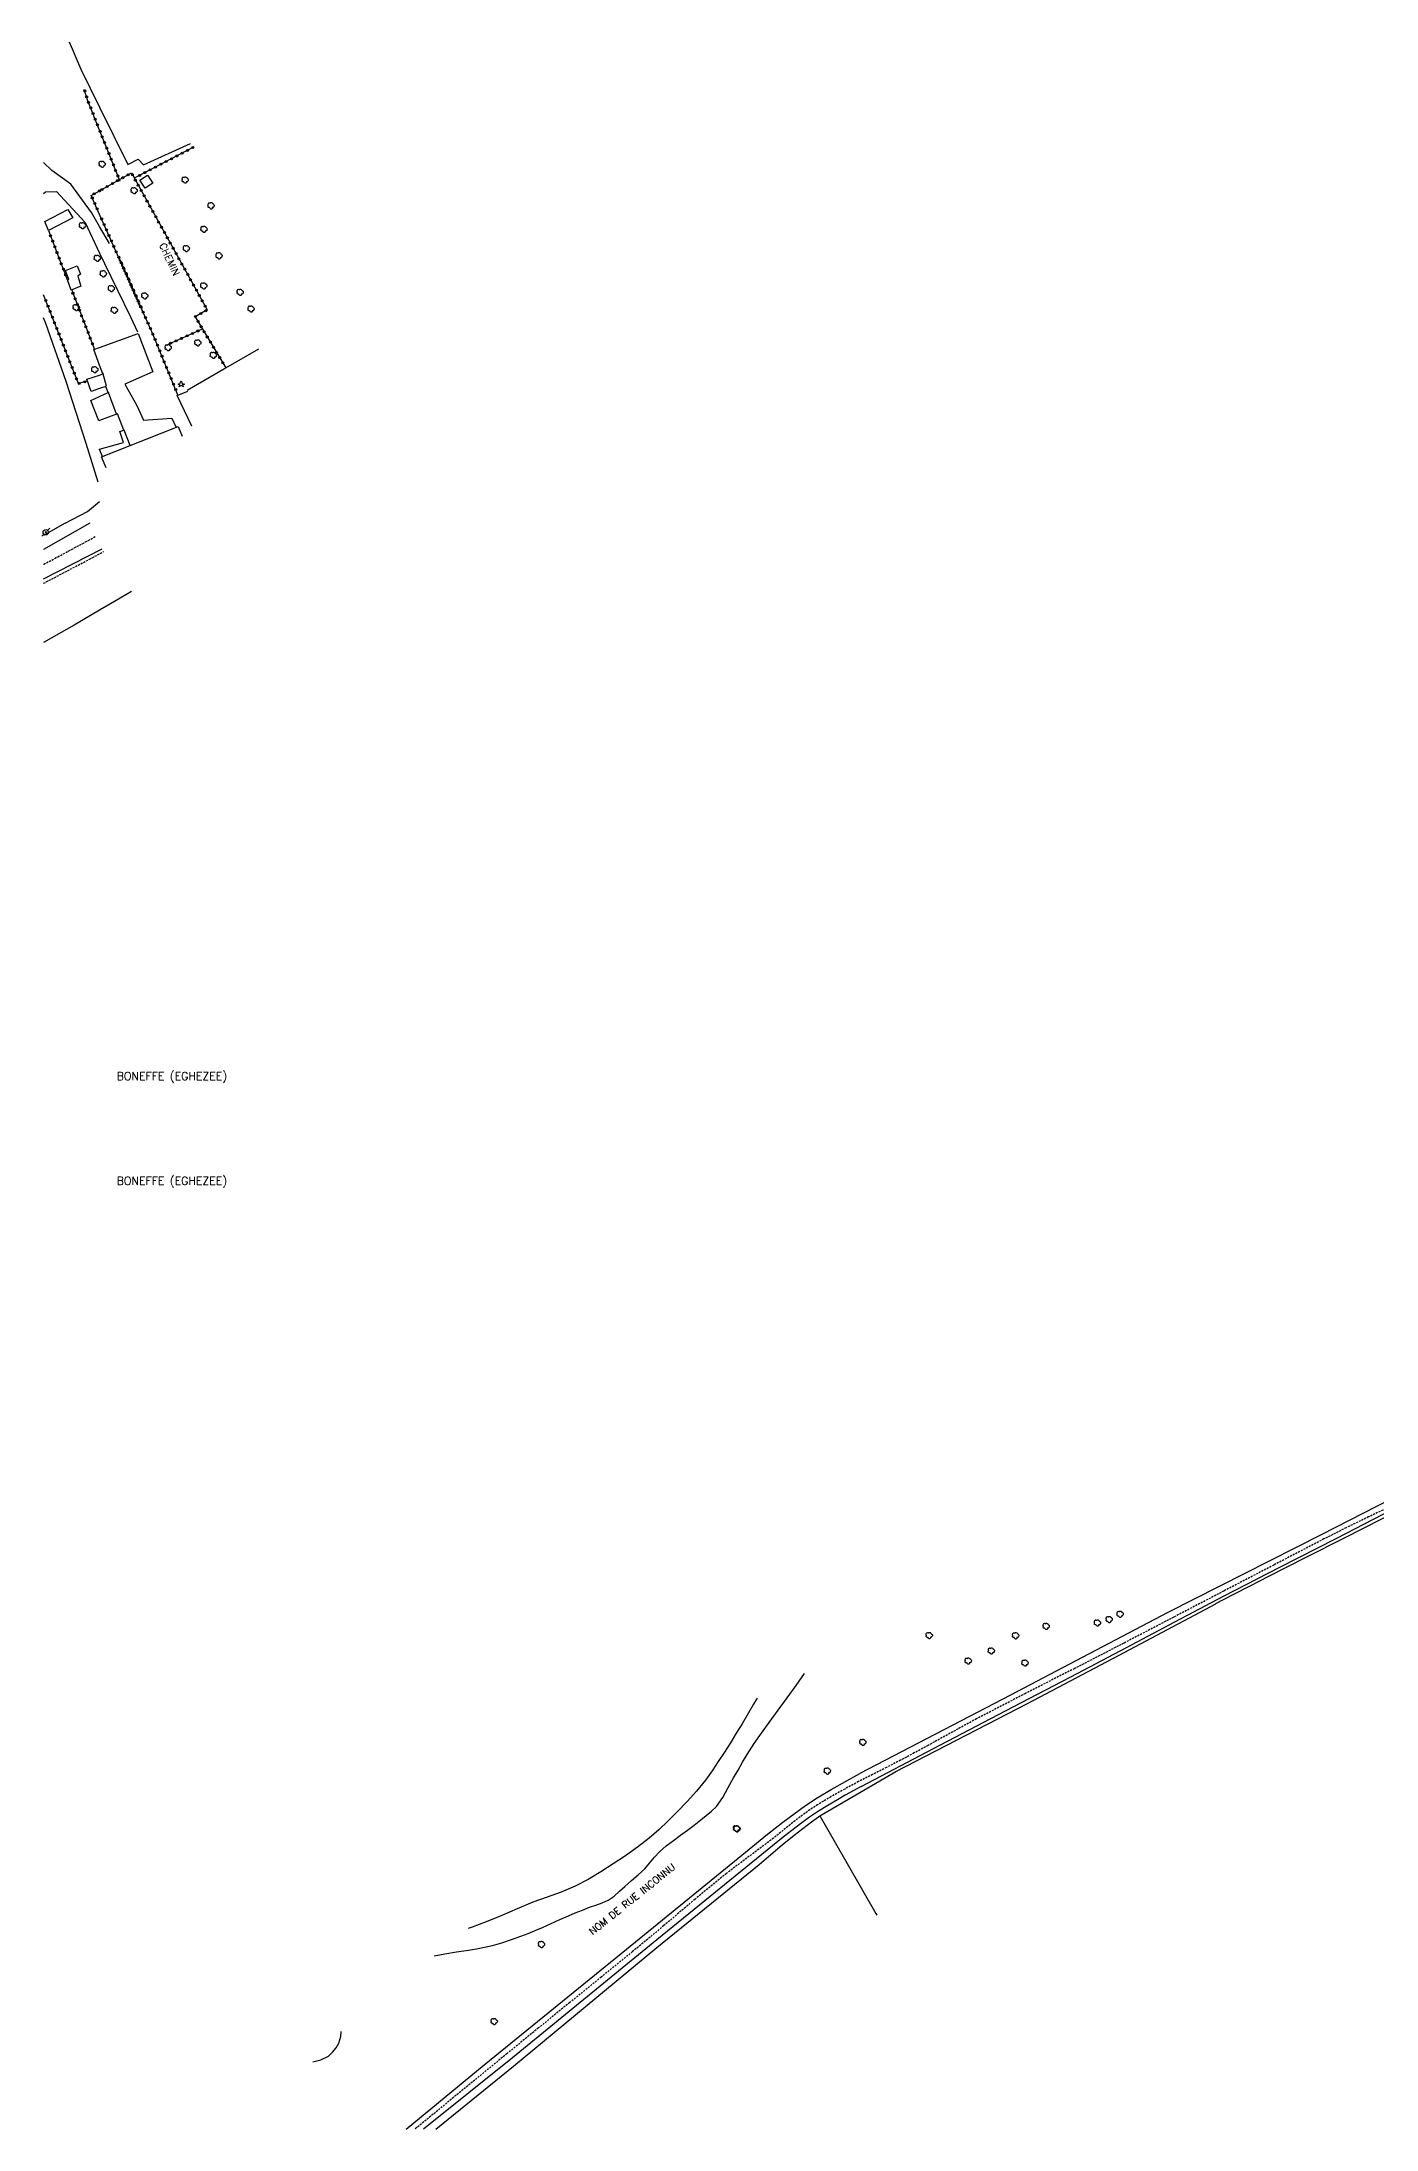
# Model space of a CAD drawing. Header units: millimetres. Extents: x 192000 to 193000, y 146000 to 147000.
# Drawn here: x 192000 to 192333, y 146000 to 146522 of the extents above; entities that cross this region are included whole.
import ezdxf
from ezdxf.enums import TextEntityAlignment as Align

# ---------------------------------------------------------------- set-up
doc = ezdxf.new("R2010")
doc.units = ezdxf.units.MM
doc.linetypes.add('DASHED', pattern=[0.75, 0.5, -0.25])
doc.layers.get('0').update_dxf_attribs({"linetype": 'CONTINUOUS'})
for name, color, linetype in [('W0001', 6, 'DASHED'), ('W0008', 7, 'CONTINUOUS'), ('W0071', 7, 'CONTINUOUS'), ('W0101', 7, 'CONTINUOUS'), ('W0104', 1, 'CONTINUOUS'), ('W0112', 1, 'DASHED'), ('W0211', 2, 'CONTINUOUS'), ('W0300', 7, 'CONTINUOUS'), ('W0303', 7, 'CONTINUOUS'), ('W0310', 3, 'CONTINUOUS'), ('W0323', 7, 'CONTINUOUS'), ('W0330', 7, 'CONTINUOUS'), ('W0473', 7, 'CONTINUOUS'), ('W0510', 5, 'CONTINUOUS'), ('W0980', 7, 'CONTINUOUS'), ('W0989', 7, 'CONTINUOUS'), ('W1102', 7, 'CONTINUOUS')]:
    doc.layers.add(name, color=color, linetype=linetype)
doc.styles.get("Standard").update_dxf_attribs({"font": 'romans.shx', "width": 0.85})

# ---------------------------------------------------------------- blocks, each defined once
blk = doc.blocks.new('T300')
for p, q in [((-0.8, 0.51), (-0.86, 0.34)), ((-0.86, 0.34), (-0.86, 0.17)), ((-0.86, 0.17), (-0.74, 0.06)), ((-0.69, 0.63), (-0.8, 0.51)), ((-0.8, -0.06), (-0.74, 0.06)), ((-0.74, 0.06), (-0.69, 0.11)), ((-0.57, 0.69), (-0.69, 0.63)), ((-0.46, 0.69), (-0.57, 0.69)), ((-0.29, 0.63), (-0.46, 0.69)), ((-0.29, 0.63), (-0.17, 0.74)), ((-0.23, 0.57), (-0.29, 0.63)), ((-0.17, 0.74), (-0.06, 0.8)), ((-0.06, 0.8), (0.06, 0.8)), ((0.06, 0.8), (0.23, 0.74)), ((0.23, 0.74), (0.34, 0.63)), ((0.34, 0.63), (0.4, 0.51)), ((0.46, 0.46), (0.34, 0.46)), ((0.4, 0.51), (0.4, 0.46)), ((0.57, 0.4), (0.46, 0.46)), ((0.57, 0.4), (0.69, 0.29)), ((0.69, 0.29), (0.74, 0.17)), ((0.74, 0.06), (0.69, -0.17)), ((0.74, 0.17), (0.74, 0.06)), ((-0.8, -0.17), (-0.8, -0.06)), ((-0.8, -0.23), (-0.8, -0.17)), ((-0.74, -0.34), (-0.8, -0.23)), ((-0.69, -0.4), (-0.74, -0.34)), ((-0.51, -0.46), (-0.69, -0.4)), ((-0.4, -0.46), (-0.51, -0.46)), ((-0.4, -0.46), (-0.34, -0.46)), ((-0.34, -0.46), (-0.34, -0.4)), ((-0.34, -0.51), (-0.34, -0.46)), ((-0.29, -0.63), (-0.34, -0.51)), ((-0.17, -0.74), (-0.29, -0.63)), ((-0.06, -0.8), (-0.17, -0.74)), ((0.06, -0.8), (-0.06, -0.8)), ((0.17, -0.74), (0.06, -0.8)), ((0.23, -0.69), (0.17, -0.74)), ((0.29, -0.46), (0.23, -0.46)), ((0.29, -0.63), (0.23, -0.69)), ((0.46, -0.4), (0.29, -0.46)), ((0.34, -0.51), (0.29, -0.63)), ((0.34, -0.51), (0.34, -0.46)), ((0.57, -0.34), (0.46, -0.4)), ((0.63, -0.29), (0.57, -0.34)), ((0.69, -0.17), (0.63, -0.29))]:
    blk.add_line(p, q)
blk = doc.blocks.new('T473')
for p, q in [((-0.166667, 0.166667), (0.166667, -0.166667)), ((-0.166667, -0.166667), (0.166667, 0.166667)), ((0.500001, 0.500001), (1.000002, 1.000002)), ((-1.000002, -1.000002), (-0.500001, -0.500001))]:
    blk.add_line(p, q)
blk.add_ellipse((0, 0), major_axis=(0.471405, 0.471405), ratio=1, start_param=5.4977871438, end_param=11.780972451)
blk = doc.blocks.new('T303')
for p, q in [((-0.77, 0), (-0.28, 0.21)), ((-0.28, -0.21), (-0.77, 0)), ((-0.28, 0.21), (0, 0.83)), ((0, 0.83), (0.28, 0.21)), ((0.28, 0.21), (0.83, 0)), ((0.83, 0), (0.28, -0.21)), ((-0.49, -0.63), (-0.28, -0.21)), ((0, -0.35), (-0.49, -0.63)), ((0.56, -0.63), (0, -0.35)), ((0.28, -0.21), (0.56, -0.63))]:
    blk.add_line(p, q)
blk = doc.blocks.new('t323o')
at = {"color": 0, "linetype": 'Continuous'}
for radius in [0.25, 0.15]:
    blk.add_circle((0, 0), radius, dxfattribs=at)
blk = doc.blocks.new('t310o')
at = {"color": 0, "linetype": 'Continuous'}
for centre, start, end in [((-0.5, 0.38), 216.8699, 323.1304), ((0.5, -0.37), 36.8699, 143.1303)]:
    blk.add_arc(centre, 0.625, start, end, dxfattribs=at)

msp = doc.modelspace()

# ---------------------------------------------------------------- linework, layer by layer
at = {"layer": 'W0001'}
for points in [[(192000, 146391.1), (192000.03, 146391.12), (192003.52, 146392.99), (192007, 146394.85), (192010.5, 146396.71), (192013.12, 146398.15)], [(192336.94, 146155.71), (192331.3, 146153.04), (192325.67, 146150.33), (192320.1, 146147.52), (192307.59, 146141.01), (192295.08, 146134.5), (192282.57, 146127.99), (192270.07, 146121.47), (192257.8, 146115.16), (192245.49, 146108.91), (192233.24, 146102.56), (192221.13, 146095.93), (192217.7, 146094.04), (192214.24, 146092.22), (192210.75, 146090.43), (192207.26, 146088.66), (192203.77, 146086.87), (192200.31, 146085.03), (192196.89, 146083.12), (192193.53, 146081.11), (192191.59, 146079.85), (192189.72, 146078.5), (192187.89, 146077.11), (192186.09, 146075.67), (192184.3, 146074.22), (192182.51, 146072.78), (192180.69, 146071.38), (192178.83, 146070.02), (192170.7, 146063.92), (192162.83, 146057.46), (192155.08, 146050.88), (192147.27, 146044.4), (192139.42, 146038.04), (192131.57, 146031.68), (192123.73, 146025.31), (192115.9, 146018.93), (192107.78, 146012.29), (192099.68, 146005.64), (192092.83, 146000)]]:
    msp.add_lwpolyline(points, dxfattribs=at)
at = {"layer": 'W0008'}
for points in [[(192011.58, 146401.37), (192000, 146394.79), (192000, 146394.79)], [(192000, 146387.51), (192000, 146387.51), (192014.66, 146394.94)], [(192362.27, 146171), (192354.27, 146166.42), (192319.47, 146148.57), (192281.1, 146129.13), (192241.78, 146108.5), (192204.08, 146088.87)], [(192204.43, 146085.7), (192222.48, 146095.13), (192240.52, 146104.57), (192258.57, 146114.02), (192270.72, 146120.42), (192282.87, 146126.83), (192295.02, 146133.23), (192309.08, 146140.47), (192323.17, 146147.68), (192337.23, 146154.88), (192343.52, 146158.07), (192349.8, 146161.23), (192356.08, 146164.42), (192358.52, 146165.63), (192360.97, 146166.87), (192363.33, 146168.2), (192364.78, 146169.13), (192366.18, 146170.1), (192367.48, 146171)], [(192090.63, 146000), (192110.18, 146016.12), (192145.7, 146044.97), (192173.67, 146067.73), (192177.33, 146070.77), (192181.03, 146073.78), (192184.8, 146076.72), (192187.63, 146078.82), (192190.5, 146080.87), (192193.43, 146082.82), (192196.93, 146084.92), (192200.5, 146086.88), (192204.08, 146088.87)], [(192204.43, 146085.7), (192202.43, 146084.58), (192200.43, 146083.48), (192198.47, 146082.33), (192196.1, 146080.93), (192193.77, 146079.5), (192191.47, 146077.98), (192189.27, 146076.37), (192187.1, 146074.68), (192184.93, 146073), (192153.3, 146047.38), (192117.23, 146017.88), (192094.95, 146000)]]:
    msp.add_lwpolyline(points, dxfattribs=at)
at = {"layer": 'W0071'}
for points in [[(192014, 146475.52), (192011.97, 146479), (192006.77, 146486.1), (192002.08, 146489.57), (192000, 146491.51)], [(192000, 146483.76), (192000.48, 146484.17), (192003.2, 146484.3), (192010.37, 146476.5), (192014, 146468.83)], [(192016.5, 146471.27), (192014, 146475.52)], [(192014, 146468.83), (192015.2, 146466.3), (192021.73, 146452.98), (192023.47, 146449.22)]]:
    msp.add_lwpolyline(points, dxfattribs=at)
at = {"layer": 'W0101'}
for points in [[(192035.88, 146434.64), (192035.88, 146434.64), (192035.88, 146434.64), (192045.25, 146440.01)], [(192045.25, 146440.01), (192045.56, 146440.19)], [(192021.63, 146420.77), (192033.63, 146425.52), (192034.61, 146423.17)], [(192014.43, 146417.95), (192021.63, 146420.77)], [(192015.63, 146415.25), (192014.43, 146417.95)]]:
    msp.add_lwpolyline(points, dxfattribs=at)
at = {"layer": 'W0104'}
for points in [[(192024.03, 146487.08), (192025.93, 146488.38), (192027.27, 146486.4), (192025.37, 146485.12)], [(192001.22, 146474.57), (192000.28, 146476.82), (192006.03, 146479.82), (192007.28, 146477.67)], [(192006.9, 146459.58), (192005.93, 146462.23), (192006.28, 146462.3), (192005.43, 146464.57), (192008.4, 146465.67), (192009.23, 146463.6), (192008.52, 146463.1), (192009.32, 146460.63)]]:
    msp.add_lwpolyline(points, close=True, dxfattribs=at)
for points in [[(192014, 146445.3), (192023.6, 146448.82), (192027.33, 146439.17), (192020.32, 146436.1), (192023.33, 146430.8), (192024.98, 146427.1), (192032.08, 146427.62), (192033.12, 146425.28)], [(192014, 146440.87), (192012.53, 146444.77), (192014, 146445.3)], [(192045.56, 146440.19), (192053.83, 146444.93)], [(192014, 146435.03), (192011.9, 146434.32), (192010.83, 146437.4), (192014, 146438.42)], [(192014, 146438.42), (192014.82, 146438.68), (192014, 146440.87)], [(192014, 146427.07), (192013.82, 146427), (192011.78, 146432.03), (192014, 146433.05)], [(192014, 146433.05), (192016.13, 146434.03), (192015.58, 146435.57), (192014, 146435.03)], [(192037.08, 146425.62), (192037.08, 146425.62), (192033.37, 146433.28), (192036.01, 146434.41)], [(192014, 146419.85), (192020, 146421.58), (192019.03, 146424.28), (192020.03, 146424.6), (192018.47, 146428.73), (192014, 146427.07)], [(192014, 146419.78), (192013.98, 146419.83), (192014, 146419.85)], [(192014.72, 146418.05), (192014, 146419.78)]]:
    msp.add_lwpolyline(points, dxfattribs=at)
at = {"layer": 'W0112'}
for points in [[(192000, 146386.37), (192011.5, 146392.4), (192014.97, 146394.27)], [(192014.97, 146394.27), (192014.97, 146394.27)]]:
    msp.add_lwpolyline(points, dxfattribs=at)
at = {"layer": 'W0211'}
msp.add_lwpolyline([(192005.37, 146401.43), (192000, 146398.34)], dxfattribs=at)
at = {"layer": 'W0310'}
msp.add_lwpolyline([(192024.73, 146454.43), (192018.98, 146467.53)], dxfattribs=at)
at = {"layer": 'W0323'}
for points in [[(192014, 146499.58), (192011.07, 146506.98), (192010.17, 146509.8)], [(192019.1, 146486.77), (192014, 146499.58)], [(192037.43, 146495.33), (192022.67, 146487.6)], [(192014, 146484.45), (192021.93, 146488.93), (192040.92, 146454.68), (192037.88, 146452.98), (192045.55, 146440.19)], [(192014, 146478.55), (192011.9, 146483.27), (192014, 146484.45)], [(192001.22, 146474.57), (192006, 146462.03)], [(192033.58, 146433.38), (192027.4, 146448.43), (192014, 146478.55)], [(192011, 146436.93), (192008.68, 146436.27), (192000, 146458.45)], [(192007.02, 146459.63), (192012.73, 146444.83)], [(192039.63, 146449.88), (192030.38, 146445.73)]]:
    msp.add_lwpolyline(points, dxfattribs=at)
at = {"layer": 'W0330'}
for points in [[(192006.36, 146521.71), (192009.32, 146514.88), (192014, 146505.35)], [(192014, 146505.35), (192021.03, 146491.02), (192023.63, 146492.38), (192024.93, 146490.92), (192036.74, 146496.31)], [(192013.64, 146411.64), (192010.63, 146421.27), (192005.63, 146436.8), (192000.58, 146451.32), (192000, 146452.69)], [(192005.37, 146401.43), (192010.98, 146404.33), (192014, 146406.83)], [(192021.97, 146384.35), (192017.72, 146381.83), (192014, 146379.67)], [(192014, 146379.67), (192007.6, 146375.93), (192000, 146371.56)], [(192366.88, 146169.08), (192356.17, 146163.57), (192345.43, 146158.07), (192334.72, 146152.57), (192325.18, 146147.7), (192315.62, 146142.88), (192306.08, 146138.02), (192301.73, 146135.8), (192297.38, 146133.57), (192293.03, 146131.33)], [(192194.1, 146078.33), (192213.07, 146089.4), (192245.97, 146106.4), (192268.92, 146118.5), (192293.13, 146131.33)], [(192098.09, 146000), (192117.48, 146015.78), (192153.32, 146045.42), (192178.9, 146066.18), (192181.8, 146068.63), (192184.7, 146071.1), (192187.63, 146073.5), (192189.82, 146075.17), (192192.03, 146076.8), (192194.32, 146078.47)], [(192194.1, 146078.33), (192208.1, 146053.93), (192208.33, 146053.5)]]:
    msp.add_lwpolyline(points, dxfattribs=at)
at = {"layer": 'W0510'}
for points in [[(192181.38, 146101.68), (192188.17, 146110.9)], [(192188.17, 146110.9), (192188.9, 146112.02), (192190.21, 146113.91)], [(192178.37, 146107.71), (192177.52, 146106.23), (192174.68, 146101.33)], [(192097.68, 146043.3), (192100.28, 146043.83), (192103.27, 146044.3), (192106.23, 146044.78), (192108.23, 146045.12), (192110.22, 146045.48), (192112.2, 146045.9), (192114.6, 146046.6), (192116.97, 146047.4), (192119.3, 146048.27), (192121.12, 146048.93), (192122.93, 146049.67), (192124.73, 146050.4), (192126.9, 146051.38), (192129.03, 146052.38), (192131.2, 146053.37), (192132.93, 146054.08), (192134.7, 146054.78), (192136.47, 146055.47), (192138.07, 146056.02), (192139.67, 146056.57), (192141.18, 146057.27), (192142.62, 146058.28), (192143.97, 146059.48), (192145.3, 146060.7), (192147, 146062.13), (192148.68, 146063.58), (192150.28, 146065.1), (192151.52, 146066.5), (192152.72, 146067.97), (192153.98, 146069.33), (192155.68, 146070.8), (192157.48, 146072.13), (192159.28, 146073.48), (192160.97, 146074.77), (192162.67, 146076.02), (192164.32, 146077.32), (192165.67, 146078.4), (192166.98, 146079.5), (192168.2, 146080.7), (192169.8, 146082.92), (192171.13, 146085.37), (192172.47, 146087.8), (192173.62, 146089.77), (192174.77, 146091.73), (192175.93, 146093.68), (192177.7, 146096.38), (192179.53, 146099.02), (192181.38, 146101.68)], [(192174.68, 146101.33), (192173.2, 146098.98), (192171.72, 146096.6), (192170.22, 146094.27), (192168.68, 146091.9), (192167.12, 146089.57), (192165.48, 146087.28), (192163.23, 146084.53), (192160.87, 146081.92), (192158.42, 146079.37), (192156.17, 146077.08), (192153.82, 146074.87), (192151.4, 146072.73), (192148.5, 146070.48), (192145.5, 146068.33), (192142.43, 146066.3), (192139.32, 146064.32), (192136.13, 146062.42), (192132.88, 146060.72), (192129.42, 146059.28), (192125.88, 146058.02), (192122.33, 146056.73), (192118.43, 146055.12), (192114.58, 146053.43), (192110.67, 146051.87), (192107.13, 146050.52), (192106.12, 146050.16)], [(192067.3, 146016.87), (192069.33, 146017.33), (192071.23, 146018.3), (192072.22, 146019.23), (192073.1, 146020.33), (192073.78, 146021.52), (192074.28, 146023.18), (192074.42, 146024.39)]]:
    msp.add_lwpolyline(points, dxfattribs=at)
at = {"layer": 'W1102'}
for points in [[(192015.72, 146435.67), (192014.78, 146438.93)], [(192018.23, 146428.65), (192016.23, 146434.08)], [(192021.63, 146420.77), (192020.1, 146424.63)]]:
    msp.add_lwpolyline(points, dxfattribs=at)

# ---------------------------------------------------------------- block references
at = {"layer": 'W0300'}
for p in [(192014.68, 146491.08), (192022.67, 146484.47), (192035.42, 146487.13), (192041.9, 146480.7), (192009.77, 146475.72), (192040.13, 146474.82), (192035.73, 146470.02), (192043.9, 146468.2), (192013.47, 146467.57), (192014.97, 146463.7), (192016.98, 146460.02), (192025.33, 146458.18), (192040.07, 146460.68), (192049.17, 146459.07), (192008.18, 146455.27), (192017.72, 146454.58), (192051.9, 146454.9), (192031.18, 146445.22), (192038.6, 146446.43), (192042.47, 146443.33), (192012.82, 146439.72), (192250.72, 146125.67), (192263.53, 146126.52), (192266.47, 146127.38), (192269.2, 146128.72), (192221.47, 146123.37), (192237, 146119.53), (192243.07, 146123.32), (192231.23, 146117), (192245.43, 146116.5), (192204.88, 146096.68), (192196, 146089.5), (192173.28, 146075.13), (192173.42, 146075.07), (192124.53, 146046.17), (192112.7, 146026.9)]:
    msp.add_blockref('T300', p, dxfattribs=at)
at = {"layer": 'W0303'}
msp.add_blockref('T303', (192034.37, 146436.12), dxfattribs=at)
at = {"layer": 'W0310', "rotation": 113.6981739107292}
for p in [(192019.31, 146466.79), (192019.91, 146465.42), (192020.51, 146464.05), (192021.12, 146462.67), (192021.72, 146461.3), (192022.32, 146459.93), (192022.92, 146458.55), (192023.53, 146457.18), (192024.13, 146455.81)]:
    msp.add_blockref('t310o', p, dxfattribs=at)
at = {"layer": 'W0323'}
for p, rotation in [((192010.29, 146509.4), 107.718099671788), ((192010.75, 146507.97), 107.718099671788), ((192011.24, 146506.56), 111.6209656692493), ((192011.79, 146505.16), 111.6209656692493), ((192012.34, 146503.77), 111.6209656692493), ((192012.89, 146502.37), 111.6209656692493), ((192013.45, 146500.98), 111.6209656692493), ((192014.11, 146499.31), 111.6995915685379), ((192014.66, 146497.92), 111.6995915685379), ((192015.22, 146496.52), 111.6995915685379), ((192015.77, 146495.13), 111.6995915685379), ((192035.96, 146494.56), 207.626471555791), ((192037.29, 146495.25), 207.626471555791), ((192016.33, 146493.74), 111.6995915685379), ((192016.88, 146492.34), 111.6995915685379), ((192017.44, 146490.95), 111.6995915685379), ((192017.99, 146489.55), 111.6995915685379), ((192026.65, 146489.69), 207.626471555791), ((192027.98, 146490.38), 207.626471555791), ((192029.31, 146491.08), 207.626471555791), ((192030.64, 146491.77), 207.626471555791), ((192031.97, 146492.47), 207.626471555791), ((192033.3, 146493.16), 207.626471555791), ((192034.63, 146493.86), 207.626471555791), ((192013.94, 146484.41), 29.39401095293688), ((192014.58, 146484.78), 29.47112899191099), ((192015.88, 146485.51), 29.47112899191099), ((192017.19, 146486.25), 29.47112899191099), ((192018.49, 146486.99), 29.47112899191099), ((192018.55, 146488.16), 111.6995915685379), ((192019.8, 146487.73), 29.47112899191099), ((192021.11, 146488.47), 29.47112899191099), ((192022.2, 146488.45), 298.9986115154439), ((192022.93, 146487.14), 298.9986115154439), ((192023.65, 146485.83), 298.9986115154439), ((192024, 146488.3), 207.626471555791), ((192024.38, 146484.52), 298.9986115154439), ((192025.32, 146488.99), 207.626471555791), ((192012.17, 146482.66), 113.998543183857), ((192012.63, 146483.68), 29.39401095293688), ((192012.78, 146481.29), 113.998543183857), ((192013.39, 146479.92), 113.998543183857), ((192025.11, 146483.2), 298.9986115154439), ((192025.84, 146481.89), 298.9986115154439), ((192026.56, 146480.58), 298.9986115154439), ((192027.29, 146479.27), 298.9986115154439), ((192014.5, 146477.42), 113.9857847472226), ((192015.11, 146476.05), 113.9857847472226), ((192015.72, 146474.68), 113.9857847472226), ((192028.02, 146477.96), 298.9986115154439), ((192028.74, 146476.64), 298.9986115154439), ((192029.47, 146475.33), 298.9986115154439), ((192030.2, 146474.02), 298.9986115154439), ((192001.72, 146473.24), 290.8869565211739), ((192002.26, 146471.84), 290.8869565211739), ((192002.79, 146470.44), 290.8869565211739), ((192003.33, 146469.04), 290.8869565211739), ((192016.33, 146473.31), 113.9857847472226), ((192016.94, 146471.94), 113.9857847472226), ((192017.55, 146470.57), 113.9857847472226), ((192018.16, 146469.2), 113.9857847472226), ((192030.93, 146472.71), 298.9986115154439), ((192031.65, 146471.4), 298.9986115154439), ((192032.38, 146470.08), 298.9986115154439), ((192033.11, 146468.77), 298.9986115154439), ((192003.86, 146467.64), 290.8869565211739), ((192004.4, 146466.24), 290.8869565211739), ((192004.93, 146464.84), 290.8869565211739), ((192005.47, 146463.43), 290.8869565211739), ((192018.77, 146467.83), 113.9857847472226), ((192019.38, 146466.46), 113.9857847472226), ((192019.99, 146465.09), 113.9857847472226), ((192020.6, 146463.72), 113.9857847472226), ((192033.83, 146467.46), 298.9986115154439), ((192034.56, 146466.15), 298.9986115154439), ((192035.29, 146464.84), 298.9986115154439), ((192036.02, 146463.52), 298.9986115154439), ((192007.33, 146458.83), 291.1173693324047), ((192021.21, 146462.35), 113.9857847472226), ((192021.82, 146460.98), 113.9857847472226), ((192022.43, 146459.61), 113.9857847472226), ((192023.04, 146458.24), 113.9857847472226), ((192036.74, 146462.21), 298.9986115154439), ((192037.47, 146460.9), 298.9986115154439), ((192038.2, 146459.59), 298.9986115154439), ((192038.92, 146458.28), 298.9986115154439), ((192000.55, 146457.05), 111.379814597078), ((192001.09, 146455.65), 111.379814597078), ((192001.64, 146454.26), 111.379814597078), ((192002.19, 146452.86), 111.379814597078), ((192007.87, 146457.43), 291.1173693324047), ((192008.41, 146456.03), 291.1173693324047), ((192008.95, 146454.63), 291.1173693324047), ((192009.49, 146453.23), 291.1173693324047), ((192023.65, 146456.87), 113.9857847472226), ((192024.26, 146455.49), 113.9857847472226), ((192024.87, 146454.12), 113.9857847472226), ((192037.96, 146453.03), 209.2626256207284), ((192039.27, 146453.76), 209.2626256207284), ((192039.65, 146456.97), 298.9986115154439), ((192040.38, 146455.65), 298.9986115154439), ((192040.58, 146454.49), 209.2626256207284), ((192002.73, 146451.46), 111.379814597078), ((192003.28, 146450.07), 111.379814597078), ((192003.83, 146448.67), 111.379814597078), ((192010.03, 146451.83), 291.1173693324047), ((192010.57, 146450.43), 291.1173693324047), ((192011.11, 146449.03), 291.1173693324047), ((192011.65, 146447.63), 291.1173693324047), ((192025.48, 146452.75), 113.9857847472226), ((192026.09, 146451.38), 113.9857847472226), ((192026.7, 146450.01), 113.9857847472226), ((192027.31, 146448.64), 113.9857847472226), ((192035.86, 146448.19), 204.1633246350264), ((192037.23, 146448.8), 204.1633246350264), ((192038.59, 146449.42), 204.1633246350264), ((192038.61, 146451.77), 300.9581231927889), ((192039.38, 146450.49), 300.9581231927889), ((192040.15, 146449.2), 300.9581231927889), ((192040.92, 146447.91), 300.9581231927889), ((192004.37, 146447.27), 111.379814597078), ((192004.92, 146445.88), 111.379814597078), ((192005.47, 146444.48), 111.379814597078), ((192006.02, 146443.08), 111.379814597078), ((192012.19, 146446.23), 291.1173693324047), ((192027.88, 146447.26), 112.3343568197921), ((192028.45, 146445.87), 112.3343568197921), ((192029.02, 146444.48), 112.3343568197921), ((192029.59, 146443.1), 112.3343568197921), ((192031.75, 146446.35), 204.1633246350264), ((192033.12, 146446.96), 204.1633246350264), ((192034.49, 146447.58), 204.1633246350264), ((192041.7, 146446.63), 300.9581231927889), ((192042.47, 146445.34), 300.9581231927889), ((192043.24, 146444.05), 300.9581231927889), ((192044.01, 146442.77), 300.9581231927889), ((192006.56, 146441.69), 111.379814597078), ((192007.11, 146440.29), 111.379814597078), ((192007.66, 146438.89), 111.379814597078), ((192008.2, 146437.49), 111.379814597078), ((192030.16, 146441.71), 112.3343568197921), ((192030.73, 146440.32), 112.3343568197921), ((192031.3, 146438.93), 112.3343568197921), ((192031.87, 146437.55), 112.3343568197921), ((192044.78, 146441.48), 300.9581231927889), ((192008.86, 146436.32), 196.0368026847611), ((192010.3, 146436.73), 196.0368026847611), ((192032.44, 146436.16), 112.3343568197921), ((192033.01, 146434.77), 112.3343568197921)]:
    msp.add_blockref('t323o', p, dxfattribs=dict(at, rotation=rotation))
at = {"layer": 'W0473'}
msp.add_blockref('T473', (192000.52, 146399.1), dxfattribs=at)

# ---------------------------------------------------------------- texts
at = {"layer": 'W0980'}
for p in [(192032.07, 146263.07), (192032.07, 146236.89)]:
    msp.add_text('BONEFFE (EGHEZEE)', height=2, dxfattribs=at).set_placement(p, align=Align.MIDDLE)
at = {"layer": 'W0989'}
for s, rotation, p in [('CHEMIN', 294.9544, (192028.85, 146470.91)), ('NOM DE RUE INCONNU', 38.7092, (192137.25, 146048.46))]:
    msp.add_text(s, height=1.75, rotation=rotation, dxfattribs=at).set_placement(p)

doc.saveas('drawing.dxf')
